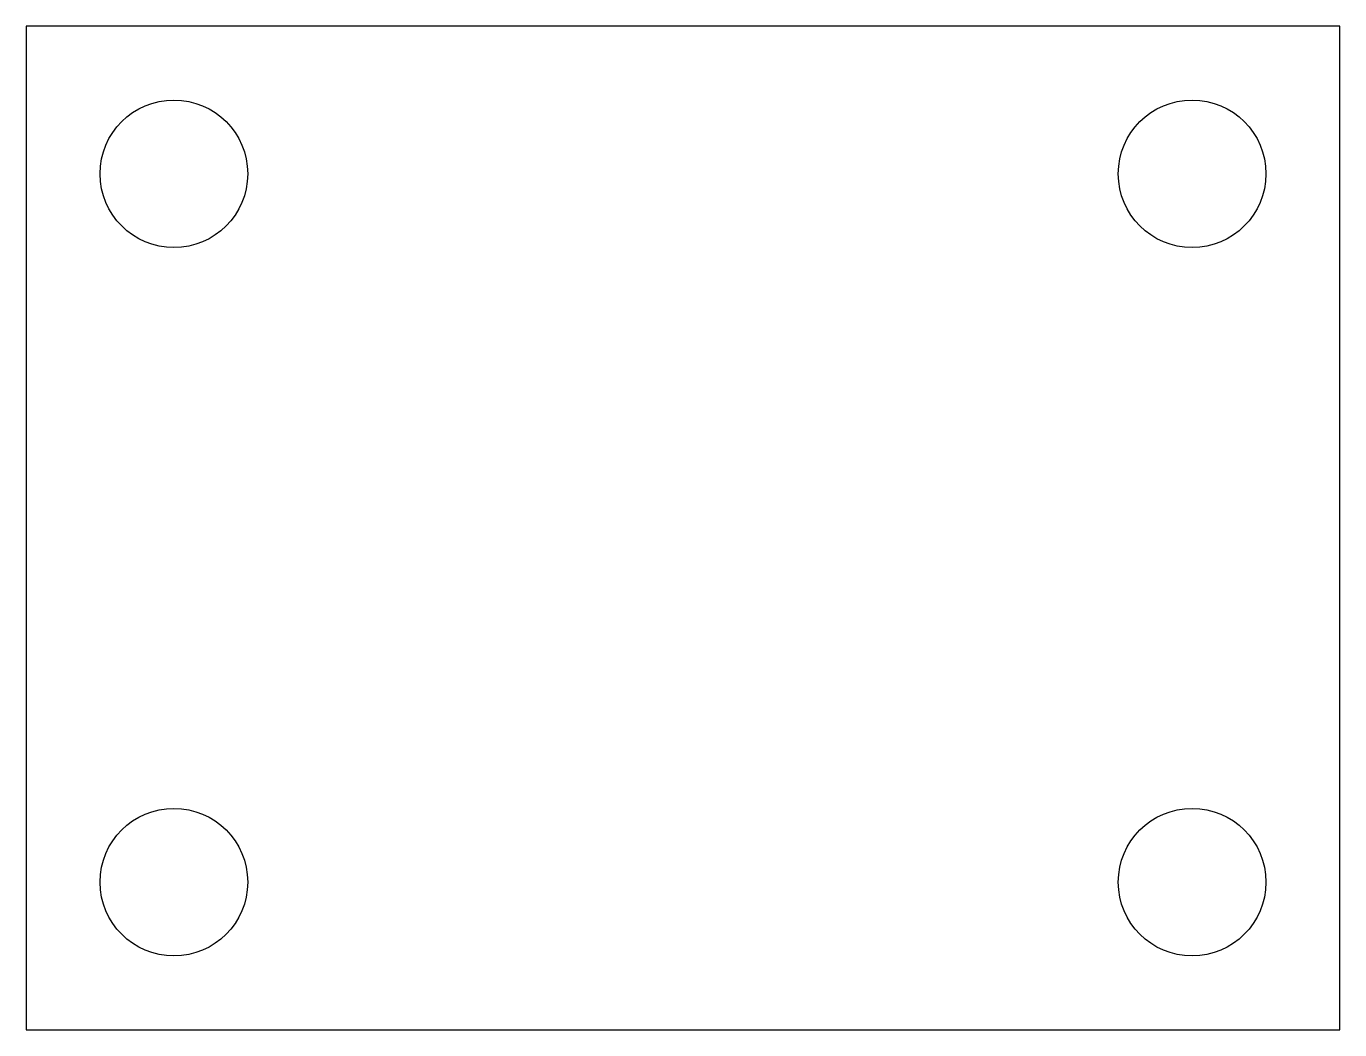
# Model space of a CAD drawing. Header units: inches. Extents: x 4.97 to 7.19, y 5.66 to 7.36.
import ezdxf

# ---------------------------------------------------------------- set-up
doc = ezdxf.new("R2010")
doc.units = ezdxf.units.IN
doc.header["$LTSCALE"] = 1.21
doc.header["$MEASUREMENT"] = 0
doc.layers.add('02___PRT_ALL_AXES', color=7, linetype='CONTINUOUS')

msp = doc.modelspace()

# ---------------------------------------------------------------- linework, layer by layer
at = {"layer": '02___PRT_ALL_AXES', "color": 7, "linetype": 'CONTINUOUS'}
for p, q in [((4.968, 7.3612), (4.968, 5.6612)), ((7.1925, 7.3612), (4.968, 7.3612)), ((7.1925, 5.6612), (7.1925, 7.3612)), ((4.968, 5.6612), (7.1925, 5.6612))]:
    msp.add_line(p, q, dxfattribs=at)
for centre in [(5.218, 7.1112), (6.9425, 7.1112), (5.218, 5.9112), (6.9425, 5.9112)]:
    msp.add_circle(centre, 0.125, dxfattribs=at)

doc.saveas('drawing.dxf')
